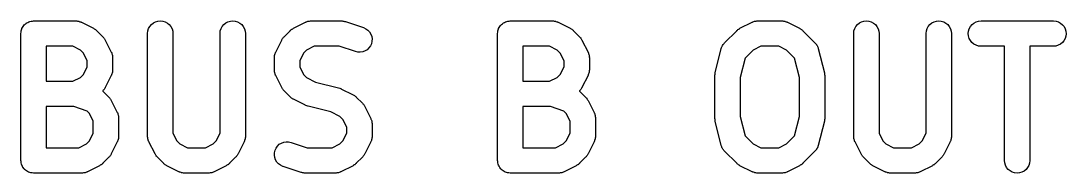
# Model space of a CAD drawing. Extents: x 0.26 to 6.88, y 0.69 to 3.68.
# Drawn here: x 6.2057 to 6.6928, y 0.7124 to 0.7832 of the extents above; entities that cross this region are included whole.
import ezdxf

# ---------------------------------------------------------------- set-up
doc = ezdxf.new("R2010")
doc.units = 0
doc.header["$MEASUREMENT"] = 0
doc.layers.add('BLACK', color=7, linetype='CONTINUOUS')

msp = doc.modelspace()

# ---------------------------------------------------------------- linework, layer by layer
at = {"layer": 'BLACK', "linetype": 'CONTINUOUS'}
for p, q in [((6.20598, 0.779098), (6.20615, 0.779628)), ((6.20615, 0.779628), (6.20616, 0.779646)), ((6.20616, 0.779666), (6.20643, 0.780153)), ((6.20616, 0.779646), (6.20616, 0.779666)), ((6.20643, 0.780153), (6.2067, 0.780642)), ((6.2067, 0.780642), (6.20671, 0.780658)), ((6.20671, 0.780658), (6.20672, 0.780676)), ((6.20672, 0.780676), (6.20708, 0.781102)), ((6.20708, 0.781102), (6.20743, 0.78153)), ((6.20743, 0.78153), (6.20745, 0.781543)), ((6.20745, 0.781543), (6.20746, 0.781559)), ((6.20746, 0.781559), (6.20789, 0.781908)), ((6.20789, 0.781908), (6.20832, 0.782259)), ((6.20832, 0.782259), (6.20834, 0.782268)), ((6.20834, 0.782268), (6.20836, 0.782281)), ((6.20836, 0.782281), (6.20885, 0.782539)), ((6.20885, 0.782539), (6.20934, 0.7828)), ((6.20934, 0.7828), (6.20936, 0.782806)), ((6.20936, 0.782806), (6.20938, 0.782815)), ((6.20938, 0.782815), (6.20991, 0.782972)), ((6.20991, 0.782972), (6.21044, 0.783133)), ((6.21044, 0.783133), (6.21047, 0.783135)), ((6.21047, 0.783135), (6.21049, 0.783141)), ((6.21049, 0.783141), (6.21104, 0.783191)), ((6.21104, 0.783191), (6.21159, 0.783245)), ((6.21159, 0.783245), (6.23128, 0.783245)), ((6.23128, 0.783245), (6.23136, 0.783245)), ((6.23136, 0.783245), (6.23153, 0.783225)), ((6.23153, 0.783225), (6.23171, 0.78323)), ((6.23171, 0.78323), (6.2321, 0.783161)), ((6.2321, 0.783161), (6.2325, 0.783116)), ((6.2325, 0.783116), (6.23267, 0.783064)), ((6.23267, 0.783064), (6.23284, 0.783034)), ((6.23284, 0.783034), (6.23322, 0.78289)), ((6.23322, 0.78289), (6.2336, 0.782768)), ((6.2336, 0.782768), (6.23376, 0.782684)), ((6.23376, 0.782684), (6.23392, 0.782622)), ((6.23392, 0.782622), (6.23954, 0.77981)), ((6.23954, 0.77981), (6.23962, 0.779772)), ((6.23962, 0.779772), (6.23989, 0.779592)), ((6.23989, 0.779592), (6.24019, 0.779435)), ((6.24019, 0.779435), (6.24038, 0.779279)), ((6.26487, 0.778568), (6.26522, 0.779666)), ((6.26522, 0.779666), (6.26577, 0.780676)), ((6.26577, 0.780676), (6.26651, 0.781559)), ((6.26651, 0.781559), (6.26741, 0.782281)), ((6.26741, 0.782281), (6.26843, 0.782815)), ((6.26843, 0.782815), (6.26954, 0.783141)), ((6.26954, 0.783141), (6.27069, 0.783245)), ((6.27069, 0.783245), (6.27183, 0.783125)), ((6.27183, 0.783125), (6.27294, 0.782784)), ((6.27294, 0.782784), (6.27395, 0.782236)), ((6.27395, 0.782236), (6.27484, 0.781501)), ((6.27484, 0.781501), (6.27557, 0.780608)), ((6.27557, 0.780608), (6.27611, 0.77959)), ((6.27611, 0.77959), (6.27644, 0.778487)), ((6.29862, 0.778568), (6.29896, 0.779666)), ((6.29896, 0.779666), (6.29952, 0.780676)), ((6.29952, 0.780676), (6.30026, 0.781559)), ((6.30026, 0.781559), (6.30116, 0.782281)), ((6.30116, 0.782281), (6.30218, 0.782815)), ((6.30218, 0.782815), (6.30329, 0.783141)), ((6.30329, 0.783141), (6.30443, 0.783245)), ((6.30443, 0.783245), (6.30558, 0.783125)), ((6.30558, 0.783125), (6.30668, 0.782784)), ((6.30668, 0.782784), (6.30769, 0.782236)), ((6.30769, 0.782236), (6.30858, 0.781501)), ((6.30858, 0.781501), (6.30931, 0.780608)), ((6.30931, 0.780608), (6.30985, 0.77959)), ((6.30985, 0.77959), (6.31019, 0.778487)), ((6.33171, 0.779196), (6.33192, 0.779327)), ((6.33192, 0.779327), (6.33211, 0.77948)), ((6.33211, 0.77948), (6.3324, 0.779633)), ((6.3324, 0.779633), (6.33269, 0.77981)), ((6.33269, 0.77981), (6.33831, 0.782622)), ((6.33831, 0.782622), (6.33838, 0.782658)), ((6.33838, 0.782658), (6.33855, 0.782718)), ((6.33855, 0.782718), (6.3387, 0.7828)), ((6.3387, 0.7828), (6.33909, 0.782916)), ((6.33909, 0.782916), (6.33947, 0.783055)), ((6.33947, 0.783055), (6.33964, 0.783083)), ((6.33964, 0.783083), (6.3398, 0.783133)), ((6.3398, 0.783133), (6.34021, 0.783172)), ((6.34021, 0.783172), (6.3406, 0.783235)), ((6.3406, 0.783235), (6.34078, 0.783228)), ((6.34078, 0.783228), (6.34095, 0.783245)), ((6.34095, 0.783245), (6.35501, 0.783245)), ((6.35501, 0.783245), (6.35509, 0.783245)), ((6.35509, 0.783245), (6.35542, 0.783208)), ((6.35542, 0.783208), (6.35575, 0.783198)), ((6.35575, 0.783198), (6.35599, 0.783144)), ((6.35599, 0.783144), (6.35624, 0.783116)), ((6.35624, 0.783116), (6.35656, 0.783016)), ((6.35656, 0.783016), (6.35688, 0.782942)), ((6.35688, 0.782942), (6.36532, 0.78013)), ((6.36532, 0.78013), (6.36539, 0.780103)), ((6.36539, 0.780103), (6.36644, 0.779619)), ((6.36644, 0.779619), (6.36737, 0.778941)), ((6.42814, 0.779098), (6.42831, 0.779628)), ((6.42831, 0.779628), (6.42832, 0.779646)), ((6.42832, 0.779666), (6.42859, 0.780153)), ((6.42832, 0.779646), (6.42832, 0.779666)), ((6.42859, 0.780153), (6.42886, 0.780642)), ((6.42886, 0.780642), (6.42887, 0.780658)), ((6.42887, 0.780658), (6.42888, 0.780676)), ((6.42888, 0.780676), (6.42924, 0.781102)), ((6.42924, 0.781102), (6.42959, 0.78153)), ((6.42959, 0.78153), (6.42961, 0.781543)), ((6.42961, 0.781543), (6.42962, 0.781559)), ((6.42962, 0.781559), (6.43005, 0.781908)), ((6.43005, 0.781908), (6.43048, 0.782259)), ((6.43048, 0.782259), (6.4305, 0.782268)), ((6.4305, 0.782268), (6.43052, 0.782281)), ((6.43052, 0.782281), (6.43101, 0.782539)), ((6.43101, 0.782539), (6.4315, 0.7828)), ((6.4315, 0.7828), (6.43152, 0.782806)), ((6.43152, 0.782806), (6.43154, 0.782815)), ((6.43154, 0.782815), (6.43207, 0.782972)), ((6.43207, 0.782972), (6.4326, 0.783133)), ((6.4326, 0.783133), (6.43262, 0.783135)), ((6.43262, 0.783135), (6.43264, 0.783141)), ((6.43264, 0.783141), (6.4332, 0.783191)), ((6.4332, 0.783191), (6.43375, 0.783245)), ((6.43375, 0.783245), (6.45344, 0.783245)), ((6.45344, 0.783245), (6.45352, 0.783245)), ((6.45352, 0.783245), (6.45369, 0.783225)), ((6.45369, 0.783225), (6.45387, 0.78323)), ((6.45387, 0.78323), (6.45426, 0.783161)), ((6.45426, 0.783161), (6.45466, 0.783116)), ((6.45466, 0.783116), (6.45483, 0.783064)), ((6.45483, 0.783064), (6.455, 0.783034)), ((6.455, 0.783034), (6.45538, 0.78289)), ((6.45538, 0.78289), (6.45576, 0.782768)), ((6.45576, 0.782768), (6.45592, 0.782684)), ((6.45592, 0.782684), (6.45608, 0.782622)), ((6.45608, 0.782622), (6.4617, 0.77981)), ((6.4617, 0.77981), (6.46178, 0.779772)), ((6.46178, 0.779772), (6.46205, 0.779592)), ((6.46205, 0.779592), (6.46235, 0.779435)), ((6.46235, 0.779435), (6.46254, 0.779279)), ((6.53981, 0.779196), (6.54002, 0.779327)), ((6.54002, 0.779327), (6.54021, 0.77948)), ((6.54021, 0.77948), (6.5405, 0.779633)), ((6.5405, 0.779633), (6.54078, 0.77981)), ((6.54078, 0.77981), (6.54641, 0.782622)), ((6.54641, 0.782622), (6.54648, 0.782658)), ((6.54648, 0.782658), (6.54665, 0.782718)), ((6.54665, 0.782718), (6.5468, 0.7828)), ((6.5468, 0.7828), (6.54719, 0.782916)), ((6.54719, 0.782916), (6.54756, 0.783055)), ((6.54756, 0.783055), (6.54774, 0.783083)), ((6.54774, 0.783083), (6.5479, 0.783133)), ((6.5479, 0.783133), (6.5483, 0.783172)), ((6.5483, 0.783172), (6.5487, 0.783235)), ((6.5487, 0.783235), (6.54888, 0.783228)), ((6.54888, 0.783228), (6.54905, 0.783245)), ((6.54905, 0.783245), (6.5603, 0.783245)), ((6.5603, 0.783245), (6.56038, 0.783245)), ((6.56038, 0.783245), (6.56055, 0.783225)), ((6.56055, 0.783225), (6.56073, 0.78323)), ((6.56073, 0.78323), (6.56112, 0.783161)), ((6.56112, 0.783161), (6.56153, 0.783116)), ((6.56153, 0.783116), (6.56169, 0.783064)), ((6.56169, 0.783064), (6.56186, 0.783034)), ((6.56186, 0.783034), (6.56224, 0.78289)), ((6.56224, 0.78289), (6.56262, 0.782768)), ((6.56262, 0.782768), (6.56278, 0.782684)), ((6.56278, 0.782684), (6.56294, 0.782622)), ((6.56294, 0.782622), (6.56856, 0.77981)), ((6.56856, 0.77981), (6.56864, 0.779772)), ((6.56864, 0.779772), (6.56892, 0.779592)), ((6.56892, 0.779592), (6.56921, 0.779435)), ((6.56921, 0.779435), (6.5694, 0.779279)), ((6.59389, 0.778568), (6.59424, 0.779666)), ((6.59424, 0.779666), (6.5948, 0.780676)), ((6.5948, 0.780676), (6.59554, 0.781559)), ((6.59554, 0.781559), (6.59643, 0.782281)), ((6.59643, 0.782281), (6.59746, 0.782815)), ((6.59746, 0.782815), (6.59856, 0.783141)), ((6.59856, 0.783141), (6.59971, 0.783245)), ((6.59971, 0.783245), (6.60086, 0.783125)), ((6.60086, 0.783125), (6.60196, 0.782784)), ((6.60196, 0.782784), (6.60297, 0.782236)), ((6.60297, 0.782236), (6.60386, 0.781501)), ((6.60386, 0.781501), (6.60459, 0.780608)), ((6.60459, 0.780608), (6.60513, 0.77959)), ((6.60513, 0.77959), (6.60546, 0.778487)), ((6.62764, 0.778568), (6.62799, 0.779666)), ((6.62799, 0.779666), (6.62854, 0.780676)), ((6.62854, 0.780676), (6.62928, 0.781559)), ((6.62928, 0.781559), (6.63018, 0.782281)), ((6.63018, 0.782281), (6.6312, 0.782815)), ((6.6312, 0.782815), (6.63231, 0.783141)), ((6.63231, 0.783141), (6.63346, 0.783245)), ((6.63346, 0.783245), (6.6346, 0.783125)), ((6.6346, 0.783125), (6.6357, 0.782784)), ((6.6357, 0.782784), (6.63672, 0.782236)), ((6.63672, 0.782236), (6.6376, 0.781501)), ((6.6376, 0.781501), (6.63833, 0.780608)), ((6.63833, 0.780608), (6.63887, 0.77959)), ((6.63887, 0.77959), (6.63921, 0.778487)), ((6.64731, 0.778527), (6.64765, 0.779628)), ((6.64765, 0.779628), (6.6482, 0.780642)), ((6.6482, 0.780642), (6.64894, 0.78153)), ((6.64894, 0.78153), (6.64983, 0.782259)), ((6.64983, 0.782259), (6.65085, 0.7828)), ((6.65085, 0.7828), (6.65195, 0.783133)), ((6.65195, 0.783133), (6.6531, 0.783245)), ((6.6531, 0.783245), (6.68684, 0.783245)), ((6.68684, 0.783245), (6.68693, 0.783245)), ((6.68693, 0.783245), (6.68807, 0.783116)), ((6.68807, 0.783116), (6.68917, 0.782768)), ((6.68917, 0.782768), (6.69018, 0.782212)), ((6.69018, 0.782212), (6.69106, 0.781472)), ((6.69106, 0.781472), (6.69179, 0.780573)), ((6.69179, 0.780573), (6.69232, 0.779552)), ((6.69232, 0.779552), (6.69265, 0.778446)), ((6.20569, 0.777422), (6.20575, 0.777975)), ((6.20569, 0.777382), (6.20569, 0.777422)), ((6.20569, 0.777381), (6.20569, 0.777382)), ((6.20569, 0.77738), (6.20569, 0.777381)), ((6.20569, 0.77734), (6.20569, 0.77738)), ((6.20569, 0.718285), (6.20569, 0.77734)), ((6.20575, 0.777975), (6.20581, 0.778527)), ((6.20581, 0.778547), (6.20582, 0.778568)), ((6.20581, 0.778527), (6.20581, 0.778547)), ((6.20582, 0.778568), (6.20598, 0.779098)), ((6.24038, 0.779279), (6.24058, 0.779145)), ((6.24058, 0.779145), (6.24082, 0.778914)), ((6.24082, 0.778914), (6.24108, 0.778703)), ((6.24108, 0.778703), (6.24389, 0.775891)), ((6.24389, 0.775891), (6.24395, 0.775833)), ((6.24395, 0.775833), (6.24415, 0.775573)), ((6.24415, 0.775573), (6.24438, 0.775332)), ((6.24438, 0.775332), (6.24451, 0.775124)), ((6.24451, 0.775124), (6.24467, 0.774932)), ((6.24467, 0.774932), (6.24482, 0.774637)), ((6.24482, 0.774637), (6.245, 0.774356)), ((6.26474, 0.777422), (6.26487, 0.778568)), ((6.26474, 0.77734), (6.26474, 0.777422)), ((6.26474, 0.729533), (6.26474, 0.77734)), ((6.27644, 0.778487), (6.27655, 0.77734)), ((6.27655, 0.77734), (6.27655, 0.730927)), ((6.29849, 0.777422), (6.29862, 0.778568)), ((6.29849, 0.77734), (6.29849, 0.777422)), ((6.29849, 0.730927), (6.29849, 0.77734)), ((6.31019, 0.778487), (6.3103, 0.77734)), ((6.3103, 0.77734), (6.3103, 0.729533)), ((6.32723, 0.774356), (6.32727, 0.77443)), ((6.32727, 0.77443), (6.32745, 0.774708)), ((6.32745, 0.774708), (6.32761, 0.775001)), ((6.32761, 0.775001), (6.32776, 0.77519)), ((6.32776, 0.77519), (6.3279, 0.775397)), ((6.3279, 0.775397), (6.32813, 0.775635)), ((6.32813, 0.775635), (6.32834, 0.775891)), ((6.32834, 0.775891), (6.33115, 0.778703)), ((6.33115, 0.778703), (6.33121, 0.778761)), ((6.33121, 0.778761), (6.33147, 0.778968)), ((6.33147, 0.778968), (6.33171, 0.779196)), ((6.36737, 0.778941), (6.36815, 0.778095)), ((6.36815, 0.778095), (6.36876, 0.777113)), ((6.36876, 0.777113), (6.36916, 0.776033)), ((6.36916, 0.776033), (6.36934, 0.774895)), ((6.36934, 0.774895), (6.3693, 0.773743)), ((6.42785, 0.777422), (6.42791, 0.777975)), ((6.42785, 0.777382), (6.42785, 0.777422)), ((6.42785, 0.777381), (6.42785, 0.777382)), ((6.42785, 0.77738), (6.42785, 0.777381)), ((6.42785, 0.77734), (6.42785, 0.77738)), ((6.42785, 0.718285), (6.42785, 0.77734)), ((6.42791, 0.777975), (6.42797, 0.778527)), ((6.42797, 0.778568), (6.42814, 0.779098)), ((6.42797, 0.778547), (6.42797, 0.778568)), ((6.42797, 0.778527), (6.42797, 0.778547)), ((6.46254, 0.779279), (6.46274, 0.779145)), ((6.46274, 0.779145), (6.46298, 0.778914)), ((6.46298, 0.778914), (6.46324, 0.778703)), ((6.46324, 0.778703), (6.46605, 0.775891)), ((6.46605, 0.775891), (6.46611, 0.775833)), ((6.46611, 0.775833), (6.46631, 0.775573)), ((6.46631, 0.775573), (6.46654, 0.775332)), ((6.46654, 0.775332), (6.46667, 0.775124)), ((6.46667, 0.775124), (6.46683, 0.774932)), ((6.46683, 0.774932), (6.46698, 0.774637)), ((6.46698, 0.774637), (6.46715, 0.774356)), ((6.53363, 0.773079), (6.53925, 0.778703)), ((6.53925, 0.778703), (6.53931, 0.778761)), ((6.53931, 0.778761), (6.53957, 0.778968)), ((6.53957, 0.778968), (6.53981, 0.779196)), ((6.5694, 0.779279), (6.5696, 0.779145)), ((6.5696, 0.779145), (6.56984, 0.778914)), ((6.56984, 0.778914), (6.5701, 0.778703)), ((6.5701, 0.778703), (6.57572, 0.773079)), ((6.59376, 0.777422), (6.59389, 0.778568)), ((6.59376, 0.77734), (6.59376, 0.777422)), ((6.59376, 0.729533), (6.59376, 0.77734)), ((6.60546, 0.778487), (6.60557, 0.77734)), ((6.60557, 0.77734), (6.60557, 0.730927)), ((6.62751, 0.777422), (6.62764, 0.778568)), ((6.62751, 0.77734), (6.62751, 0.777422)), ((6.62751, 0.730927), (6.62751, 0.77734)), ((6.63921, 0.778487), (6.63932, 0.77734)), ((6.63932, 0.77734), (6.63932, 0.729533)), ((6.64719, 0.777381), (6.64731, 0.778527)), ((6.6473, 0.776233), (6.64719, 0.777381)), ((6.64762, 0.775127), (6.6473, 0.776233)), ((6.64816, 0.774106), (6.64762, 0.775127)), ((6.69229, 0.775051), (6.69174, 0.774037)), ((6.69263, 0.776152), (6.69229, 0.775051)), ((6.69275, 0.777299), (6.69263, 0.776152)), ((6.69265, 0.778446), (6.69275, 0.777299)), ((6.2175, 0.771434), (6.2175, 0.755124)), ((6.22988, 0.771434), (6.2175, 0.771434)), ((6.2334, 0.769674), (6.22988, 0.771434)), ((6.23486, 0.768217), (6.2334, 0.769674)), ((6.245, 0.774356), (6.24781, 0.768732)), ((6.32442, 0.768732), (6.32723, 0.774356)), ((6.33882, 0.769674), (6.33737, 0.768217)), ((6.34234, 0.771434), (6.33882, 0.769674)), ((6.35405, 0.771434), (6.34234, 0.771434)), ((6.36158, 0.768925), (6.35405, 0.771434)), ((6.36705, 0.769846), (6.36607, 0.769236)), ((6.36789, 0.770635), (6.36705, 0.769846)), ((6.36856, 0.771572), (6.36789, 0.770635)), ((6.36904, 0.772621), (6.36856, 0.771572)), ((6.3693, 0.773743), (6.36904, 0.772621)), ((6.43966, 0.771434), (6.43966, 0.755124)), ((6.45204, 0.771434), (6.43966, 0.771434)), ((6.45556, 0.769674), (6.45204, 0.771434)), ((6.45702, 0.768217), (6.45556, 0.769674)), ((6.46715, 0.774356), (6.46997, 0.768732)), ((6.52926, 0.759087), (6.53207, 0.770336)), ((6.53207, 0.770336), (6.53209, 0.770415)), ((6.53209, 0.770415), (6.53223, 0.77079)), ((6.53223, 0.77079), (6.53235, 0.771173)), ((6.53235, 0.771173), (6.53243, 0.771329)), ((6.53243, 0.771329), (6.53249, 0.771495)), ((6.53249, 0.771495), (6.5327, 0.771836)), ((6.5327, 0.771836), (6.53289, 0.772189)), ((6.53289, 0.772189), (6.53301, 0.772326)), ((6.53301, 0.772326), (6.5331, 0.772477)), ((6.5331, 0.772477), (6.53337, 0.77277)), ((6.53337, 0.77277), (6.53363, 0.773079)), ((6.54692, 0.769674), (6.54313, 0.765884)), ((6.55044, 0.771434), (6.54692, 0.769674)), ((6.5589, 0.771434), (6.55044, 0.771434)), ((6.56242, 0.769674), (6.5589, 0.771434)), ((6.56621, 0.765884), (6.56242, 0.769674)), ((6.57572, 0.773079), (6.57578, 0.77302)), ((6.57578, 0.77302), (6.57603, 0.772708)), ((6.57603, 0.772708), (6.5763, 0.772411)), ((6.5763, 0.772411), (6.57639, 0.772258)), ((6.57639, 0.772258), (6.5765, 0.77212)), ((6.5765, 0.77212), (6.57668, 0.771765)), ((6.57668, 0.771765), (6.57689, 0.771421)), ((6.57689, 0.771421), (6.57695, 0.771254)), ((6.57695, 0.771254), (6.57703, 0.771096)), ((6.57703, 0.771096), (6.57714, 0.770713)), ((6.57714, 0.770713), (6.57728, 0.770336)), ((6.57728, 0.770336), (6.58009, 0.759087)), ((6.64888, 0.773208), (6.64816, 0.774106)), ((6.64976, 0.772467), (6.64888, 0.773208)), ((6.65077, 0.771912), (6.64976, 0.772467)), ((6.65187, 0.771563), (6.65077, 0.771912)), ((6.65302, 0.771435), (6.65187, 0.771563)), ((6.6531, 0.771434), (6.65302, 0.771435)), ((6.66407, 0.771434), (6.6531, 0.771434)), ((6.66407, 0.718285), (6.66407, 0.771434)), ((6.68684, 0.771434), (6.67588, 0.771434)), ((6.67588, 0.771434), (6.67588, 0.718285)), ((6.68799, 0.771547), (6.68684, 0.771434)), ((6.6891, 0.77188), (6.68799, 0.771547)), ((6.69011, 0.772421), (6.6891, 0.77188)), ((6.69101, 0.773149), (6.69011, 0.772421)), ((6.69174, 0.774037), (6.69101, 0.773149)), ((6.23662, 0.764697), (6.23486, 0.768217)), ((6.23662, 0.761861), (6.23662, 0.764697)), ((6.24781, 0.768732), (6.24784, 0.768658)), ((6.24784, 0.768658), (6.2479, 0.768495)), ((6.2479, 0.768495), (6.24799, 0.768342)), ((6.24799, 0.768342), (6.2481, 0.767955)), ((6.2481, 0.767955), (6.24824, 0.767576)), ((6.24824, 0.767576), (6.24827, 0.767404)), ((6.24827, 0.767404), (6.24832, 0.767238)), ((6.24832, 0.767238), (6.24836, 0.766836)), ((6.24836, 0.766836), (6.24842, 0.766438)), ((6.24842, 0.766438), (6.24841, 0.766264)), ((6.24841, 0.766264), (6.24843, 0.766091)), ((6.24843, 0.766091), (6.24843, 0.760467)), ((6.3238, 0.766174), (6.32382, 0.766346)), ((6.3238, 0.766091), (6.3238, 0.766174)), ((6.3238, 0.760467), (6.3238, 0.766091)), ((6.32381, 0.76652), (6.32388, 0.766918)), ((6.32382, 0.766346), (6.32381, 0.76652)), ((6.32388, 0.766918), (6.32393, 0.767319)), ((6.32393, 0.767319), (6.32398, 0.767485)), ((6.32398, 0.767485), (6.32401, 0.767656)), ((6.32401, 0.767656), (6.32415, 0.768033)), ((6.32415, 0.768033), (6.32427, 0.768418)), ((6.32427, 0.768418), (6.32436, 0.76857)), ((6.32436, 0.76857), (6.32442, 0.768732)), ((6.33737, 0.768217), (6.33561, 0.764697)), ((6.33561, 0.764697), (6.33561, 0.761861)), ((6.3627, 0.768669), (6.36158, 0.768925)), ((6.36386, 0.768636), (6.3627, 0.768669)), ((6.36499, 0.768828), (6.36386, 0.768636)), ((6.36607, 0.769236), (6.36499, 0.768828)), ((6.45878, 0.764697), (6.45702, 0.768217)), ((6.45878, 0.761861), (6.45878, 0.764697)), ((6.46997, 0.768732), (6.47, 0.768658)), ((6.47, 0.768658), (6.47006, 0.768495)), ((6.47006, 0.768495), (6.47014, 0.768342)), ((6.47014, 0.768342), (6.47026, 0.767955)), ((6.47026, 0.767955), (6.4704, 0.767576)), ((6.4704, 0.767576), (6.47043, 0.767405)), ((6.47043, 0.767405), (6.47048, 0.767238)), ((6.47048, 0.767238), (6.47052, 0.766836)), ((6.47052, 0.766836), (6.47058, 0.766438)), ((6.47058, 0.766438), (6.47057, 0.766264)), ((6.47057, 0.766264), (6.47059, 0.766091)), ((6.47059, 0.766091), (6.47059, 0.760467)), ((6.54313, 0.765884), (6.54089, 0.756928)), ((6.56845, 0.756928), (6.56621, 0.765884)), ((6.23486, 0.758341), (6.23662, 0.761861)), ((6.24842, 0.760038), (6.24835, 0.75964)), ((6.24843, 0.760384), (6.24841, 0.760212)), ((6.24841, 0.760212), (6.24842, 0.760038)), ((6.24843, 0.760467), (6.24843, 0.760384)), ((6.32381, 0.760294), (6.3238, 0.760467)), ((6.32381, 0.76012), (6.32381, 0.760294)), ((6.32387, 0.759722), (6.32381, 0.76012)), ((6.33561, 0.761861), (6.33737, 0.758341)), ((6.45702, 0.758341), (6.45878, 0.761861)), ((6.47057, 0.760038), (6.47051, 0.75964)), ((6.47059, 0.760384), (6.47057, 0.760212)), ((6.47057, 0.760212), (6.47057, 0.760038)), ((6.47059, 0.760467), (6.47059, 0.760384)), ((6.2175, 0.755124), (6.22988, 0.755124)), ((6.22988, 0.755124), (6.2334, 0.756884)), ((6.2334, 0.756884), (6.23486, 0.758341)), ((6.24781, 0.757826), (6.245, 0.752202)), ((6.24787, 0.757988), (6.24781, 0.757826)), ((6.24795, 0.75814), (6.24787, 0.757988)), ((6.24808, 0.758525), (6.24795, 0.75814)), ((6.24822, 0.758902), (6.24808, 0.758525)), ((6.24825, 0.759073), (6.24822, 0.758902)), ((6.2483, 0.759239), (6.24825, 0.759073)), ((6.24835, 0.75964), (6.2483, 0.759239)), ((6.32391, 0.75932), (6.32387, 0.759722)), ((6.32396, 0.759153), (6.32391, 0.75932)), ((6.32399, 0.758982), (6.32396, 0.759153)), ((6.32413, 0.758603), (6.32399, 0.758982)), ((6.32424, 0.758216), (6.32413, 0.758603)), ((6.32432, 0.758063), (6.32424, 0.758216)), ((6.32438, 0.7579), (6.32432, 0.758063)), ((6.32442, 0.757826), (6.32438, 0.7579)), ((6.32723, 0.752201), (6.32442, 0.757826)), ((6.33737, 0.758341), (6.33882, 0.756884)), ((6.33882, 0.756884), (6.34301, 0.75479)), ((6.43966, 0.755124), (6.45204, 0.755124)), ((6.45204, 0.755124), (6.45556, 0.756884)), ((6.45556, 0.756884), (6.45702, 0.758341)), ((6.46997, 0.757826), (6.46715, 0.752201)), ((6.47003, 0.757988), (6.46997, 0.757826)), ((6.47011, 0.75814), (6.47003, 0.757988)), ((6.47024, 0.758525), (6.47011, 0.75814)), ((6.47038, 0.758902), (6.47024, 0.758525)), ((6.47041, 0.759073), (6.47038, 0.758902)), ((6.47046, 0.759239), (6.47041, 0.759073)), ((6.47051, 0.75964), (6.47046, 0.759239)), ((6.52908, 0.757737), (6.5291, 0.757842)), ((6.52908, 0.757655), (6.52908, 0.757737)), ((6.52908, 0.73797), (6.52908, 0.757655)), ((6.52909, 0.757947), (6.52916, 0.758414)), ((6.5291, 0.757842), (6.52909, 0.757947)), ((6.52916, 0.758414), (6.52921, 0.758883)), ((6.52921, 0.758883), (6.52924, 0.758983)), ((6.52924, 0.758983), (6.52926, 0.759087)), ((6.54089, 0.756928), (6.54089, 0.738697)), ((6.56845, 0.738697), (6.56845, 0.756928)), ((6.58009, 0.759087), (6.58011, 0.759007)), ((6.58011, 0.759007), (6.58012, 0.758902)), ((6.58012, 0.758902), (6.58015, 0.758802)), ((6.58015, 0.758802), (6.5802, 0.758332)), ((6.5802, 0.758332), (6.58026, 0.757865)), ((6.58026, 0.757865), (6.58025, 0.75776)), ((6.58025, 0.75776), (6.58026, 0.757655)), ((6.58026, 0.757655), (6.58026, 0.73797)), ((6.24389, 0.750667), (6.24384, 0.75062)), ((6.24384, 0.75062), (6.24389, 0.750582)), ((6.2441, 0.750923), (6.24389, 0.750667)), ((6.24389, 0.750582), (6.2467, 0.74777)), ((6.24433, 0.751161), (6.2441, 0.750923)), ((6.24446, 0.751367), (6.24433, 0.751161)), ((6.24462, 0.751557), (6.24446, 0.751367)), ((6.24478, 0.75185), (6.24462, 0.751557)), ((6.24496, 0.752128), (6.24478, 0.75185)), ((6.245, 0.752202), (6.24496, 0.752128)), ((6.32741, 0.751921), (6.32723, 0.752201)), ((6.32756, 0.751626), (6.32741, 0.751921)), ((6.32771, 0.751434), (6.32756, 0.751626)), ((6.32785, 0.751226), (6.32771, 0.751434)), ((6.32807, 0.750985), (6.32785, 0.751226)), ((6.32828, 0.750725), (6.32807, 0.750985)), ((6.32834, 0.750667), (6.32828, 0.750725)), ((6.33115, 0.747855), (6.32834, 0.750667)), ((6.34301, 0.75479), (6.35363, 0.752135)), ((6.35363, 0.752135), (6.35371, 0.752115)), ((6.35371, 0.752115), (6.35374, 0.752105)), ((6.35374, 0.752105), (6.35376, 0.752101)), ((6.35376, 0.752101), (6.35428, 0.751904)), ((6.35428, 0.751904), (6.35479, 0.751712)), ((6.35479, 0.751712), (6.35481, 0.751698)), ((6.35481, 0.751698), (6.35484, 0.751688)), ((6.35484, 0.751688), (6.36046, 0.748876)), ((6.46605, 0.750667), (6.466, 0.75062)), ((6.466, 0.75062), (6.46605, 0.750582)), ((6.46626, 0.750923), (6.46605, 0.750667)), ((6.46605, 0.750582), (6.46886, 0.74777)), ((6.46649, 0.751161), (6.46626, 0.750923)), ((6.46662, 0.751367), (6.46649, 0.751161)), ((6.46678, 0.751557), (6.46662, 0.751367)), ((6.46694, 0.75185), (6.46678, 0.751557)), ((6.46712, 0.752128), (6.46694, 0.75185)), ((6.46715, 0.752201), (6.46712, 0.752128)), ((6.2467, 0.74777), (6.24676, 0.747711)), ((6.24676, 0.747711), (6.24697, 0.747452)), ((6.24697, 0.747452), (6.24719, 0.747211)), ((6.24719, 0.747211), (6.24732, 0.747002)), ((6.24732, 0.747002), (6.24748, 0.74681)), ((6.24748, 0.74681), (6.24763, 0.746516)), ((6.24763, 0.746516), (6.24781, 0.746235)), ((6.24781, 0.746235), (6.25062, 0.740611)), ((6.33141, 0.747644), (6.33115, 0.747855)), ((6.33164, 0.747413), (6.33141, 0.747644)), ((6.33185, 0.747279), (6.33164, 0.747413)), ((6.33204, 0.747123), (6.33185, 0.747279)), ((6.33233, 0.746966), (6.33204, 0.747123)), ((6.33261, 0.746786), (6.33233, 0.746966)), ((6.33269, 0.746748), (6.33261, 0.746786)), ((6.33831, 0.743936), (6.33269, 0.746748)), ((6.36046, 0.748876), (6.36054, 0.748839)), ((6.36054, 0.748839), (6.36082, 0.748658)), ((6.36082, 0.748658), (6.36111, 0.748501)), ((6.36111, 0.748501), (6.3613, 0.748345)), ((6.3613, 0.748345), (6.3615, 0.748211)), ((6.3615, 0.748211), (6.36174, 0.74798)), ((6.36174, 0.74798), (6.362, 0.74777)), ((6.362, 0.74777), (6.36481, 0.744958)), ((6.46886, 0.74777), (6.46892, 0.747711)), ((6.46892, 0.747711), (6.46913, 0.747452)), ((6.46913, 0.747452), (6.46935, 0.747211)), ((6.46935, 0.747211), (6.46948, 0.747003)), ((6.46948, 0.747003), (6.46964, 0.74681)), ((6.46964, 0.74681), (6.46979, 0.746516)), ((6.46979, 0.746516), (6.46997, 0.746235)), ((6.46997, 0.746235), (6.47278, 0.740611)), ((6.2175, 0.743313), (6.2175, 0.72419)), ((6.23032, 0.743313), (6.2175, 0.743313)), ((6.23652, 0.741244), (6.23032, 0.743313)), ((6.23767, 0.740096), (6.23652, 0.741244)), ((6.25062, 0.740611), (6.25066, 0.740537)), ((6.25066, 0.740537), (6.25072, 0.740374)), ((6.25072, 0.740374), (6.2508, 0.74022)), ((6.33834, 0.743926), (6.33831, 0.743936)), ((6.33836, 0.743912), (6.33834, 0.743926)), ((6.33887, 0.743721), (6.33836, 0.743912)), ((6.33939, 0.743524), (6.33887, 0.743721)), ((6.33941, 0.743519), (6.33939, 0.743524)), ((6.33944, 0.74351), (6.33941, 0.743519)), ((6.33952, 0.743489), (6.33944, 0.74351)), ((6.35014, 0.740834), (6.33952, 0.743489)), ((6.35433, 0.73874), (6.35014, 0.740834)), ((6.36481, 0.744958), (6.36487, 0.744899)), ((6.36487, 0.744899), (6.36508, 0.74464)), ((6.36508, 0.74464), (6.3653, 0.744398)), ((6.3653, 0.744398), (6.36543, 0.74419)), ((6.36543, 0.74419), (6.36559, 0.743998)), ((6.36559, 0.743998), (6.36574, 0.743704)), ((6.36574, 0.743704), (6.36592, 0.743423)), ((6.36592, 0.743423), (6.36873, 0.737799)), ((6.43966, 0.743313), (6.43966, 0.72419)), ((6.45248, 0.743313), (6.43966, 0.743313)), ((6.45868, 0.741244), (6.45248, 0.743313)), ((6.45983, 0.740096), (6.45868, 0.741244)), ((6.47278, 0.740611), (6.47282, 0.740537)), ((6.47282, 0.740537), (6.47288, 0.740374)), ((6.47288, 0.740374), (6.47296, 0.74022)), ((6.23943, 0.736576), (6.23767, 0.740096)), ((6.23943, 0.730927), (6.23943, 0.736576)), ((6.2508, 0.74022), (6.25091, 0.739833)), ((6.25091, 0.739833), (6.25105, 0.739455)), ((6.25105, 0.739455), (6.25108, 0.739283)), ((6.25108, 0.739283), (6.25113, 0.739117)), ((6.25113, 0.739117), (6.25117, 0.738715)), ((6.25117, 0.738715), (6.25123, 0.738316)), ((6.25123, 0.738316), (6.25123, 0.738143)), ((6.25123, 0.738143), (6.25124, 0.73797)), ((6.25124, 0.73797), (6.25124, 0.729533)), ((6.35578, 0.737284), (6.35433, 0.73874)), ((6.35754, 0.733763), (6.35578, 0.737284)), ((6.36873, 0.737799), (6.36877, 0.737724)), ((6.36877, 0.737724), (6.36883, 0.737562)), ((6.36883, 0.737562), (6.36891, 0.737408)), ((6.36891, 0.737408), (6.36902, 0.737021)), ((6.36902, 0.737021), (6.36916, 0.736643)), ((6.36916, 0.736643), (6.36919, 0.736471)), ((6.36919, 0.736471), (6.36924, 0.736305)), ((6.36924, 0.736305), (6.36928, 0.735903)), ((6.36928, 0.735903), (6.36934, 0.735504)), ((6.36934, 0.735504), (6.36934, 0.735331)), ((6.46159, 0.736576), (6.45983, 0.740096)), ((6.46159, 0.730927), (6.46159, 0.736576)), ((6.47296, 0.74022), (6.47307, 0.739834)), ((6.47307, 0.739834), (6.47321, 0.739455)), ((6.47321, 0.739455), (6.47324, 0.739283)), ((6.47324, 0.739283), (6.47329, 0.739117)), ((6.47329, 0.739117), (6.47333, 0.738715)), ((6.47333, 0.738715), (6.47339, 0.738316)), ((6.47339, 0.738316), (6.47339, 0.738143)), ((6.47339, 0.738143), (6.4734, 0.73797)), ((6.4734, 0.73797), (6.4734, 0.729533)), ((6.52909, 0.737865), (6.52908, 0.73797)), ((6.52909, 0.73776), (6.52909, 0.737865)), ((6.52915, 0.737292), (6.52909, 0.73776)), ((6.5292, 0.736823), (6.52915, 0.737292)), ((6.52923, 0.736722), (6.5292, 0.736823)), ((6.52924, 0.736617), (6.52923, 0.736722)), ((6.52926, 0.736537), (6.52924, 0.736617)), ((6.53207, 0.725289), (6.52926, 0.736537)), ((6.54089, 0.738697), (6.54313, 0.72974)), ((6.56621, 0.72974), (6.56845, 0.738697)), ((6.58009, 0.736537), (6.57728, 0.725289)), ((6.5801, 0.736641), (6.58009, 0.736537)), ((6.58014, 0.736742), (6.5801, 0.736641)), ((6.58019, 0.737211), (6.58014, 0.736742)), ((6.58026, 0.737677), (6.58019, 0.737211)), ((6.58026, 0.737887), (6.58025, 0.737783)), ((6.58025, 0.737783), (6.58026, 0.737677)), ((6.58026, 0.73797), (6.58026, 0.737887)), ((6.23767, 0.727407), (6.23943, 0.730927)), ((6.27655, 0.730927), (6.27831, 0.727407)), ((6.29673, 0.727407), (6.29849, 0.730927)), ((6.35578, 0.727407), (6.35754, 0.730927)), ((6.35754, 0.730927), (6.35754, 0.733763)), ((6.36934, 0.735331), (6.36935, 0.735157)), ((6.36935, 0.735157), (6.36935, 0.729533)), ((6.45983, 0.727407), (6.46159, 0.730927)), ((6.60557, 0.730927), (6.60733, 0.727407)), ((6.62575, 0.727407), (6.62751, 0.730927)), ((6.23269, 0.72419), (6.23621, 0.72595)), ((6.23621, 0.72595), (6.23767, 0.727407)), ((6.25062, 0.726892), (6.24781, 0.721268)), ((6.25068, 0.727055), (6.25062, 0.726892)), ((6.25077, 0.727207), (6.25068, 0.727055)), ((6.25089, 0.727591), (6.25077, 0.727207)), ((6.25103, 0.727968), (6.25089, 0.727591)), ((6.25106, 0.72814), (6.25103, 0.727968)), ((6.25111, 0.728305), (6.25106, 0.72814)), ((6.25116, 0.728706), (6.25111, 0.728305)), ((6.25123, 0.729104), (6.25116, 0.728706)), ((6.25124, 0.729451), (6.25122, 0.729278)), ((6.25122, 0.729278), (6.25123, 0.729104)), ((6.25124, 0.729533), (6.25124, 0.729451)), ((6.26476, 0.72936), (6.26474, 0.729533)), ((6.26475, 0.729187), (6.26476, 0.72936)), ((6.26481, 0.728788), (6.26475, 0.729187)), ((6.26485, 0.728386), (6.26481, 0.728788)), ((6.2649, 0.72822), (6.26485, 0.728386)), ((6.26493, 0.728048), (6.2649, 0.72822)), ((6.26507, 0.727669), (6.26493, 0.728048)), ((6.26519, 0.727283), (6.26507, 0.727669)), ((6.26527, 0.727129), (6.26519, 0.727283)), ((6.26533, 0.726966), (6.26527, 0.727129)), ((6.26536, 0.726892), (6.26533, 0.726966)), ((6.26818, 0.721268), (6.26536, 0.726892)), ((6.27831, 0.727407), (6.27977, 0.72595)), ((6.27977, 0.72595), (6.28329, 0.72419)), ((6.29175, 0.72419), (6.29527, 0.72595)), ((6.29527, 0.72595), (6.29673, 0.727407)), ((6.30967, 0.726892), (6.30686, 0.721268)), ((6.30974, 0.727055), (6.30967, 0.726892)), ((6.30982, 0.727207), (6.30974, 0.727055)), ((6.30994, 0.727591), (6.30982, 0.727207)), ((6.31009, 0.727968), (6.30994, 0.727591)), ((6.31012, 0.72814), (6.31009, 0.727968)), ((6.31017, 0.728305), (6.31012, 0.72814)), ((6.31021, 0.728706), (6.31017, 0.728305)), ((6.31028, 0.729104), (6.31021, 0.728706)), ((6.3103, 0.729451), (6.31028, 0.729278)), ((6.31028, 0.729278), (6.31028, 0.729104)), ((6.3103, 0.729533), (6.3103, 0.729451)), ((6.32526, 0.724989), (6.3261, 0.725778)), ((6.3261, 0.725778), (6.32708, 0.726388)), ((6.32708, 0.726388), (6.32816, 0.726797)), ((6.32816, 0.726797), (6.32929, 0.726988)), ((6.32929, 0.726988), (6.33045, 0.726955)), ((6.33045, 0.726955), (6.33157, 0.726699)), ((6.33157, 0.726699), (6.3391, 0.72419)), ((6.35081, 0.72419), (6.35433, 0.72595)), ((6.35433, 0.72595), (6.35578, 0.727407)), ((6.36873, 0.726892), (6.36592, 0.721268)), ((6.36879, 0.727055), (6.36873, 0.726892)), ((6.36888, 0.727207), (6.36879, 0.727055)), ((6.369, 0.727591), (6.36888, 0.727207)), ((6.36914, 0.727968), (6.369, 0.727591)), ((6.36917, 0.72814), (6.36914, 0.727968)), ((6.36922, 0.728305), (6.36917, 0.72814)), ((6.36927, 0.728706), (6.36922, 0.728305)), ((6.36934, 0.729104), (6.36927, 0.728706)), ((6.36935, 0.729451), (6.36933, 0.729278)), ((6.36933, 0.729278), (6.36934, 0.729104)), ((6.36935, 0.729533), (6.36935, 0.729451)), ((6.45485, 0.72419), (6.45837, 0.72595)), ((6.45837, 0.72595), (6.45983, 0.727407)), ((6.47278, 0.726892), (6.46997, 0.721268)), ((6.47284, 0.727054), (6.47278, 0.726892)), ((6.47293, 0.727207), (6.47284, 0.727054)), ((6.47305, 0.727592), (6.47293, 0.727207)), ((6.47319, 0.727968), (6.47305, 0.727592)), ((6.47322, 0.72814), (6.47319, 0.727968)), ((6.47327, 0.728305), (6.47322, 0.72814)), ((6.47332, 0.728707), (6.47327, 0.728305)), ((6.47339, 0.729104), (6.47332, 0.728707)), ((6.4734, 0.729451), (6.47338, 0.729278)), ((6.47338, 0.729278), (6.47339, 0.729104)), ((6.4734, 0.729533), (6.4734, 0.729451)), ((6.54313, 0.72974), (6.54692, 0.72595)), ((6.54692, 0.72595), (6.55044, 0.72419)), ((6.5589, 0.72419), (6.56242, 0.72595)), ((6.56242, 0.72595), (6.56621, 0.72974)), ((6.59378, 0.72936), (6.59376, 0.729533)), ((6.59377, 0.729187), (6.59378, 0.72936)), ((6.59384, 0.728788), (6.59377, 0.729187)), ((6.59388, 0.728386), (6.59384, 0.728788)), ((6.59393, 0.72822), (6.59388, 0.728386)), ((6.59395, 0.728048), (6.59393, 0.72822)), ((6.59409, 0.727669), (6.59395, 0.728048)), ((6.59421, 0.727283), (6.59409, 0.727669)), ((6.59429, 0.727129), (6.59421, 0.727283)), ((6.59435, 0.726966), (6.59429, 0.727129)), ((6.59439, 0.726892), (6.59435, 0.726966)), ((6.5972, 0.721268), (6.59439, 0.726892)), ((6.60733, 0.727407), (6.60879, 0.72595)), ((6.60879, 0.72595), (6.61231, 0.72419)), ((6.62077, 0.72419), (6.62429, 0.72595)), ((6.62429, 0.72595), (6.62575, 0.727407)), ((6.6387, 0.726892), (6.63588, 0.721268)), ((6.63876, 0.727055), (6.6387, 0.726892)), ((6.63884, 0.727207), (6.63876, 0.727055)), ((6.63896, 0.727591), (6.63884, 0.727207)), ((6.63911, 0.727968), (6.63896, 0.727591)), ((6.63914, 0.72814), (6.63911, 0.727968)), ((6.63919, 0.728305), (6.63914, 0.72814)), ((6.63924, 0.728706), (6.63919, 0.728305)), ((6.6393, 0.729104), (6.63924, 0.728706)), ((6.63932, 0.729451), (6.6393, 0.729278)), ((6.6393, 0.729278), (6.6393, 0.729104)), ((6.63932, 0.729533), (6.63932, 0.729451)), ((6.2175, 0.72419), (6.23269, 0.72419)), ((6.24759, 0.720916), (6.24743, 0.720624)), ((6.24777, 0.721194), (6.24759, 0.720916)), ((6.24781, 0.721268), (6.24777, 0.721194)), ((6.26835, 0.720987), (6.26818, 0.721268)), ((6.26851, 0.720693), (6.26835, 0.720987)), ((6.28329, 0.72419), (6.29175, 0.72419)), ((6.30664, 0.720916), (6.30649, 0.720624)), ((6.30683, 0.721194), (6.30664, 0.720916)), ((6.30686, 0.721268), (6.30683, 0.721194)), ((6.32381, 0.72073), (6.32385, 0.721881)), ((6.32385, 0.721881), (6.32411, 0.723003)), ((6.32411, 0.723003), (6.32459, 0.724053)), ((6.32459, 0.724053), (6.32526, 0.724989)), ((6.3391, 0.72419), (6.35081, 0.72419)), ((6.3657, 0.720916), (6.36554, 0.720624)), ((6.36588, 0.721194), (6.3657, 0.720916)), ((6.36592, 0.721268), (6.36588, 0.721194)), ((6.43966, 0.72419), (6.45485, 0.72419)), ((6.46975, 0.720916), (6.46959, 0.720624)), ((6.46993, 0.721194), (6.46975, 0.720916)), ((6.46997, 0.721268), (6.46993, 0.721194)), ((6.53221, 0.724912), (6.53207, 0.725289)), ((6.53232, 0.724528), (6.53221, 0.724912)), ((6.5324, 0.724371), (6.53232, 0.724528)), ((6.53246, 0.724203), (6.5324, 0.724371)), ((6.53266, 0.72386), (6.53246, 0.724203)), ((6.53285, 0.723505), (6.53266, 0.72386)), ((6.53296, 0.723366), (6.53285, 0.723505)), ((6.53305, 0.723214), (6.53296, 0.723366)), ((6.53332, 0.722916), (6.53305, 0.723214)), ((6.53357, 0.722604), (6.53332, 0.722916)), ((6.53363, 0.722545), (6.53357, 0.722604)), ((6.53925, 0.716921), (6.53363, 0.722545)), ((6.55044, 0.72419), (6.5589, 0.72419)), ((6.57572, 0.722545), (6.5701, 0.716921)), ((6.57598, 0.722854), (6.57572, 0.722545)), ((6.57625, 0.723148), (6.57598, 0.722854)), ((6.57634, 0.723299), (6.57625, 0.723148)), ((6.57645, 0.723436), (6.57634, 0.723299)), ((6.57664, 0.723788), (6.57645, 0.723436)), ((6.57685, 0.724129), (6.57664, 0.723788)), ((6.57691, 0.724295), (6.57685, 0.724129)), ((6.577, 0.724452), (6.57691, 0.724295)), ((6.57712, 0.724835), (6.577, 0.724452)), ((6.57726, 0.725209), (6.57712, 0.724835)), ((6.57728, 0.725289), (6.57726, 0.725209)), ((6.59737, 0.720987), (6.5972, 0.721268)), ((6.59753, 0.720693), (6.59737, 0.720987)), ((6.61231, 0.72419), (6.62077, 0.72419)), ((6.63567, 0.720916), (6.63551, 0.720624)), ((6.63585, 0.721194), (6.63567, 0.720916)), ((6.63588, 0.721268), (6.63585, 0.721194)), ((6.20574, 0.717731), (6.20569, 0.718285)), ((6.20579, 0.717178), (6.20574, 0.717731)), ((6.2058, 0.717158), (6.20579, 0.717178)), ((6.2058, 0.717138), (6.2058, 0.717158)), ((6.20596, 0.716607), (6.2058, 0.717138)), ((6.20612, 0.716072), (6.20596, 0.716607)), ((6.20613, 0.716054), (6.20612, 0.716072)), ((6.20613, 0.716034), (6.20613, 0.716054)), ((6.20639, 0.715544), (6.20613, 0.716034)), ((6.24263, 0.715991), (6.24235, 0.715815)), ((6.24293, 0.716144), (6.24263, 0.715991)), ((6.24312, 0.716297), (6.24293, 0.716144)), ((6.24333, 0.716428), (6.24312, 0.716297)), ((6.24357, 0.716656), (6.24333, 0.716428)), ((6.24383, 0.716863), (6.24357, 0.716656)), ((6.24389, 0.716921), (6.24383, 0.716863)), ((6.2467, 0.719733), (6.24389, 0.716921)), ((6.24691, 0.719989), (6.2467, 0.719733)), ((6.24714, 0.720227), (6.24691, 0.719989)), ((6.24728, 0.720434), (6.24714, 0.720227)), ((6.24743, 0.720624), (6.24728, 0.720434)), ((6.26866, 0.7205), (6.26851, 0.720693)), ((6.26879, 0.720292), (6.26866, 0.7205)), ((6.26902, 0.720051), (6.26879, 0.720292)), ((6.26923, 0.719792), (6.26902, 0.720051)), ((6.26928, 0.719733), (6.26923, 0.719792)), ((6.2721, 0.716921), (6.26928, 0.719733)), ((6.27235, 0.71671), (6.2721, 0.716921)), ((6.27259, 0.716479), (6.27235, 0.71671)), ((6.2728, 0.716345), (6.27259, 0.716479)), ((6.27299, 0.716189), (6.2728, 0.716345)), ((6.27328, 0.716033), (6.27299, 0.716189)), ((6.27356, 0.715852), (6.27328, 0.716033)), ((6.30169, 0.715991), (6.30141, 0.715815)), ((6.30198, 0.716144), (6.30169, 0.715991)), ((6.30218, 0.716297), (6.30198, 0.716144)), ((6.30238, 0.716428), (6.30218, 0.716297)), ((6.30263, 0.716656), (6.30238, 0.716428)), ((6.30289, 0.716863), (6.30263, 0.716656)), ((6.30294, 0.716921), (6.30289, 0.716863)), ((6.30576, 0.719733), (6.30294, 0.716921)), ((6.30597, 0.719989), (6.30576, 0.719733)), ((6.3062, 0.720227), (6.30597, 0.719989)), ((6.30633, 0.720434), (6.3062, 0.720227)), ((6.30649, 0.720624), (6.30633, 0.720434)), ((6.32399, 0.719592), (6.32381, 0.72073)), ((6.32439, 0.718511), (6.32399, 0.719592)), ((6.325, 0.717529), (6.32439, 0.718511)), ((6.32578, 0.716683), (6.325, 0.717529)), ((6.32671, 0.716005), (6.32578, 0.716683)), ((6.32776, 0.715521), (6.32671, 0.716005)), ((6.36075, 0.715991), (6.36046, 0.715815)), ((6.36104, 0.716144), (6.36075, 0.715991)), ((6.36123, 0.716297), (6.36104, 0.716144)), ((6.36144, 0.716428), (6.36123, 0.716297)), ((6.36168, 0.716656), (6.36144, 0.716428)), ((6.36194, 0.716863), (6.36168, 0.716656)), ((6.362, 0.716921), (6.36194, 0.716863)), ((6.36481, 0.719733), (6.362, 0.716921)), ((6.36502, 0.719989), (6.36481, 0.719733)), ((6.36525, 0.720227), (6.36502, 0.719989)), ((6.36539, 0.720434), (6.36525, 0.720227)), ((6.36554, 0.720624), (6.36539, 0.720434)), ((6.4279, 0.717731), (6.42785, 0.718285)), ((6.42795, 0.717178), (6.4279, 0.717731)), ((6.42796, 0.717158), (6.42795, 0.717178)), ((6.42796, 0.717138), (6.42796, 0.717158)), ((6.42812, 0.716607), (6.42796, 0.717138)), ((6.42828, 0.716072), (6.42812, 0.716607)), ((6.42829, 0.716054), (6.42828, 0.716072)), ((6.42829, 0.716034), (6.42829, 0.716054)), ((6.42855, 0.715544), (6.42829, 0.716034)), ((6.46479, 0.715991), (6.46451, 0.715815)), ((6.46509, 0.716144), (6.46479, 0.715991)), ((6.46528, 0.716297), (6.46509, 0.716144)), ((6.46549, 0.716428), (6.46528, 0.716297)), ((6.46573, 0.716656), (6.46549, 0.716428)), ((6.46599, 0.716863), (6.46573, 0.716656)), ((6.46605, 0.716921), (6.46599, 0.716863)), ((6.46886, 0.719733), (6.46605, 0.716921)), ((6.46907, 0.719989), (6.46886, 0.719733)), ((6.4693, 0.720227), (6.46907, 0.719989)), ((6.46944, 0.720434), (6.4693, 0.720227)), ((6.46959, 0.720624), (6.46944, 0.720434)), ((6.53951, 0.71671), (6.53925, 0.716921)), ((6.53974, 0.716479), (6.53951, 0.71671)), ((6.53995, 0.716345), (6.53974, 0.716479)), ((6.54014, 0.716189), (6.53995, 0.716345)), ((6.54043, 0.716033), (6.54014, 0.716189)), ((6.54071, 0.715852), (6.54043, 0.716033)), ((6.56884, 0.715991), (6.56856, 0.715815)), ((6.56914, 0.716144), (6.56884, 0.715991)), ((6.56933, 0.716297), (6.56914, 0.716144)), ((6.56954, 0.716428), (6.56933, 0.716297)), ((6.56978, 0.716656), (6.56954, 0.716428)), ((6.57004, 0.716863), (6.56978, 0.716656)), ((6.5701, 0.716921), (6.57004, 0.716863)), ((6.59768, 0.7205), (6.59753, 0.720693)), ((6.59781, 0.720292), (6.59768, 0.7205)), ((6.59804, 0.720051), (6.59781, 0.720292)), ((6.59825, 0.719792), (6.59804, 0.720051)), ((6.5983, 0.719733), (6.59825, 0.719792)), ((6.60112, 0.716921), (6.5983, 0.719733)), ((6.60137, 0.71671), (6.60112, 0.716921)), ((6.60161, 0.716479), (6.60137, 0.71671)), ((6.60182, 0.716345), (6.60161, 0.716479)), ((6.60201, 0.716189), (6.60182, 0.716345)), ((6.6023, 0.716033), (6.60201, 0.716189)), ((6.60258, 0.715852), (6.6023, 0.716033)), ((6.63071, 0.715991), (6.63043, 0.715815)), ((6.63101, 0.716144), (6.63071, 0.715991)), ((6.6312, 0.716297), (6.63101, 0.716144)), ((6.63141, 0.716428), (6.6312, 0.716297)), ((6.63165, 0.716656), (6.63141, 0.716428)), ((6.63191, 0.716863), (6.63165, 0.716656)), ((6.63197, 0.716921), (6.63191, 0.716863)), ((6.63478, 0.719733), (6.63197, 0.716921)), ((6.63499, 0.719989), (6.63478, 0.719733)), ((6.63522, 0.720227), (6.63499, 0.719989)), ((6.63535, 0.720434), (6.63522, 0.720227)), ((6.63551, 0.720624), (6.63535, 0.720434)), ((6.66418, 0.717138), (6.66407, 0.718285)), ((6.66451, 0.716034), (6.66418, 0.717138)), ((6.66505, 0.715017), (6.66451, 0.716034)), ((6.67575, 0.717057), (6.6754, 0.715958)), ((6.67588, 0.718202), (6.67575, 0.717057)), ((6.67588, 0.718285), (6.67588, 0.718202)), ((6.20665, 0.715051), (6.20639, 0.715544)), ((6.20666, 0.715035), (6.20665, 0.715051)), ((6.20667, 0.715017), (6.20666, 0.715035)), ((6.20702, 0.714586), (6.20667, 0.715017)), ((6.20737, 0.714153), (6.20702, 0.714586)), ((6.20739, 0.714139), (6.20737, 0.714153)), ((6.2074, 0.714123), (6.20739, 0.714139)), ((6.20783, 0.713769), (6.2074, 0.714123)), ((6.20826, 0.713412), (6.20783, 0.713769)), ((6.20827, 0.713402), (6.20826, 0.713412)), ((6.20829, 0.713389), (6.20827, 0.713402)), ((6.20878, 0.713124), (6.20829, 0.713389)), ((6.20927, 0.712857), (6.20878, 0.713124)), ((6.20928, 0.71285), (6.20927, 0.712857)), ((6.2093, 0.712841), (6.20928, 0.71285)), ((6.20983, 0.712676), (6.2093, 0.712841)), ((6.21036, 0.712508), (6.20983, 0.712676)), ((6.21038, 0.712506), (6.21036, 0.712508)), ((6.2104, 0.7125), (6.21038, 0.712506)), ((6.21096, 0.712442), (6.2104, 0.7125)), ((6.21151, 0.71238), (6.21096, 0.712442)), ((6.21155, 0.712379), (6.21151, 0.71238)), ((6.21159, 0.712379), (6.21155, 0.712379)), ((6.21155, 0.712379), (6.21155, 0.712379)), ((6.21155, 0.712379), (6.21155, 0.712379)), ((6.23409, 0.712379), (6.21159, 0.712379)), ((6.23426, 0.712396), (6.23409, 0.712379)), ((6.23444, 0.712389), (6.23426, 0.712396)), ((6.23483, 0.712452), (6.23444, 0.712389)), ((6.23524, 0.712492), (6.23483, 0.712452)), ((6.2354, 0.712542), (6.23524, 0.712492)), ((6.23557, 0.712569), (6.2354, 0.712542)), ((6.23595, 0.712708), (6.23557, 0.712569)), ((6.23634, 0.712825), (6.23595, 0.712708)), ((6.23649, 0.712906), (6.23634, 0.712825)), ((6.23666, 0.712966), (6.23649, 0.712906)), ((6.23673, 0.713003), (6.23666, 0.712966)), ((6.24235, 0.715815), (6.23673, 0.713003)), ((6.27363, 0.715815), (6.27356, 0.715852)), ((6.27925, 0.713003), (6.27363, 0.715815)), ((6.27942, 0.71294), (6.27925, 0.713003)), ((6.27957, 0.712857), (6.27942, 0.71294)), ((6.27995, 0.712735), (6.27957, 0.712857)), ((6.28033, 0.71259), (6.27995, 0.712735)), ((6.2805, 0.712561), (6.28033, 0.71259)), ((6.28067, 0.712508), (6.2805, 0.712561)), ((6.28107, 0.712463), (6.28067, 0.712508)), ((6.28147, 0.712395), (6.28107, 0.712463)), ((6.28164, 0.712399), (6.28147, 0.712395)), ((6.28181, 0.71238), (6.28164, 0.712399)), ((6.2819, 0.712379), (6.28181, 0.71238)), ((6.29314, 0.712379), (6.2819, 0.712379)), ((6.29332, 0.712396), (6.29314, 0.712379)), ((6.29349, 0.712389), (6.29332, 0.712396)), ((6.29389, 0.712452), (6.29349, 0.712389)), ((6.29429, 0.712492), (6.29389, 0.712452)), ((6.29446, 0.712542), (6.29429, 0.712492)), ((6.29463, 0.712569), (6.29446, 0.712542)), ((6.29501, 0.712708), (6.29463, 0.712569)), ((6.29539, 0.712825), (6.29501, 0.712708)), ((6.29555, 0.712906), (6.29539, 0.712825)), ((6.29571, 0.712966), (6.29555, 0.712906)), ((6.29578, 0.713003), (6.29571, 0.712966)), ((6.30141, 0.715815), (6.29578, 0.713003)), ((6.32783, 0.715494), (6.32776, 0.715521)), ((6.33627, 0.712682), (6.32783, 0.715494)), ((6.33659, 0.712609), (6.33627, 0.712682)), ((6.33691, 0.712508), (6.33659, 0.712609)), ((6.33716, 0.712481), (6.33691, 0.712508)), ((6.33739, 0.712426), (6.33716, 0.712481)), ((6.33773, 0.712417), (6.33739, 0.712426)), ((6.33806, 0.71238), (6.33773, 0.712417)), ((6.33814, 0.712379), (6.33806, 0.71238)), ((6.3522, 0.712379), (6.33814, 0.712379)), ((6.35237, 0.712396), (6.3522, 0.712379)), ((6.35255, 0.712389), (6.35237, 0.712396)), ((6.35294, 0.712452), (6.35255, 0.712389)), ((6.35335, 0.712492), (6.35294, 0.712452)), ((6.35351, 0.712542), (6.35335, 0.712492)), ((6.35368, 0.712569), (6.35351, 0.712542)), ((6.35406, 0.712708), (6.35368, 0.712569)), ((6.35445, 0.712825), (6.35406, 0.712708)), ((6.3546, 0.712906), (6.35445, 0.712825)), ((6.35477, 0.712966), (6.3546, 0.712906)), ((6.35484, 0.713003), (6.35477, 0.712966)), ((6.36046, 0.715815), (6.35484, 0.713003)), ((6.42881, 0.715051), (6.42855, 0.715544)), ((6.42882, 0.715035), (6.42881, 0.715051)), ((6.42883, 0.715017), (6.42882, 0.715035)), ((6.42918, 0.714586), (6.42883, 0.715017)), ((6.42953, 0.714153), (6.42918, 0.714586)), ((6.42955, 0.714139), (6.42953, 0.714153)), ((6.42956, 0.714123), (6.42955, 0.714139)), ((6.42999, 0.713769), (6.42956, 0.714123)), ((6.43041, 0.713412), (6.42999, 0.713769)), ((6.43043, 0.713402), (6.43041, 0.713412)), ((6.43045, 0.713389), (6.43043, 0.713402)), ((6.43094, 0.713124), (6.43045, 0.713389)), ((6.43142, 0.712857), (6.43094, 0.713124)), ((6.43144, 0.71285), (6.43142, 0.712857)), ((6.43146, 0.712841), (6.43144, 0.71285)), ((6.43199, 0.712676), (6.43146, 0.712841)), ((6.43252, 0.712508), (6.43199, 0.712676)), ((6.43254, 0.712506), (6.43252, 0.712508)), ((6.43256, 0.7125), (6.43254, 0.712506)), ((6.43312, 0.712442), (6.43256, 0.7125)), ((6.43367, 0.71238), (6.43312, 0.712442)), ((6.43371, 0.712379), (6.43367, 0.71238)), ((6.43375, 0.712379), (6.43371, 0.712379)), ((6.43371, 0.712379), (6.43371, 0.712379)), ((6.43371, 0.712379), (6.43371, 0.712379)), ((6.45625, 0.712379), (6.43375, 0.712379)), ((6.45642, 0.712396), (6.45625, 0.712379)), ((6.4566, 0.712389), (6.45642, 0.712396)), ((6.45699, 0.712452), (6.4566, 0.712389)), ((6.4574, 0.712492), (6.45699, 0.712452)), ((6.45756, 0.712542), (6.4574, 0.712492)), ((6.45773, 0.712569), (6.45756, 0.712542)), ((6.45811, 0.712708), (6.45773, 0.712569)), ((6.4585, 0.712825), (6.45811, 0.712708)), ((6.45865, 0.712906), (6.4585, 0.712825)), ((6.45882, 0.712966), (6.45865, 0.712906)), ((6.45889, 0.713003), (6.45882, 0.712966)), ((6.46451, 0.715815), (6.45889, 0.713003)), ((6.54078, 0.715815), (6.54071, 0.715852)), ((6.54641, 0.713003), (6.54078, 0.715815)), ((6.54657, 0.71294), (6.54641, 0.713003)), ((6.54672, 0.712857), (6.54657, 0.71294)), ((6.54711, 0.712735), (6.54672, 0.712857)), ((6.54748, 0.71259), (6.54711, 0.712735)), ((6.54766, 0.712561), (6.54748, 0.71259)), ((6.54782, 0.712508), (6.54766, 0.712561)), ((6.54822, 0.712463), (6.54782, 0.712508)), ((6.54862, 0.712395), (6.54822, 0.712463)), ((6.54879, 0.712399), (6.54862, 0.712395)), ((6.54897, 0.71238), (6.54879, 0.712399)), ((6.54905, 0.712379), (6.54897, 0.71238)), ((6.5603, 0.712379), (6.54905, 0.712379)), ((6.56047, 0.712396), (6.5603, 0.712379)), ((6.56064, 0.712389), (6.56047, 0.712396)), ((6.56104, 0.712452), (6.56064, 0.712389)), ((6.56145, 0.712492), (6.56104, 0.712452)), ((6.56161, 0.712542), (6.56145, 0.712492)), ((6.56178, 0.712569), (6.56161, 0.712542)), ((6.56216, 0.712708), (6.56178, 0.712569)), ((6.56255, 0.712825), (6.56216, 0.712708)), ((6.5627, 0.712906), (6.56255, 0.712825)), ((6.56287, 0.712966), (6.5627, 0.712906)), ((6.56294, 0.713003), (6.56287, 0.712966)), ((6.56856, 0.715815), (6.56294, 0.713003)), ((6.60265, 0.715815), (6.60258, 0.715852)), ((6.60828, 0.713003), (6.60265, 0.715815)), ((6.60844, 0.71294), (6.60828, 0.713003)), ((6.60859, 0.712857), (6.60844, 0.71294)), ((6.60897, 0.712735), (6.60859, 0.712857)), ((6.60935, 0.71259), (6.60897, 0.712735)), ((6.60952, 0.712561), (6.60935, 0.71259)), ((6.60969, 0.712508), (6.60952, 0.712561)), ((6.61009, 0.712463), (6.60969, 0.712508)), ((6.61049, 0.712395), (6.61009, 0.712463)), ((6.61066, 0.712399), (6.61049, 0.712395)), ((6.61083, 0.71238), (6.61066, 0.712399)), ((6.61092, 0.712379), (6.61083, 0.71238)), ((6.62217, 0.712379), (6.61092, 0.712379)), ((6.62234, 0.712396), (6.62217, 0.712379)), ((6.62251, 0.712389), (6.62234, 0.712396)), ((6.62291, 0.712452), (6.62251, 0.712389)), ((6.62331, 0.712492), (6.62291, 0.712452)), ((6.62348, 0.712542), (6.62331, 0.712492)), ((6.62365, 0.712569), (6.62348, 0.712542)), ((6.62403, 0.712708), (6.62365, 0.712569)), ((6.62442, 0.712825), (6.62403, 0.712708)), ((6.62457, 0.712906), (6.62442, 0.712825)), ((6.62473, 0.712966), (6.62457, 0.712906)), ((6.62481, 0.713003), (6.62473, 0.712966)), ((6.63043, 0.715815), (6.62481, 0.713003)), ((6.66578, 0.714123), (6.66505, 0.715017)), ((6.66667, 0.713389), (6.66578, 0.714123)), ((6.66768, 0.712841), (6.66667, 0.713389)), ((6.66878, 0.7125), (6.66768, 0.712841)), ((6.66993, 0.712379), (6.66878, 0.7125)), ((6.67108, 0.712484), (6.66993, 0.712379)), ((6.67218, 0.712809), (6.67108, 0.712484)), ((6.67321, 0.713343), (6.67218, 0.712809)), ((6.6741, 0.714065), (6.67321, 0.713343)), ((6.67484, 0.714948), (6.6741, 0.714065)), ((6.6754, 0.715958), (6.67484, 0.714948))]:
    msp.add_line(p, q, dxfattribs=at)

doc.saveas('drawing.dxf')
